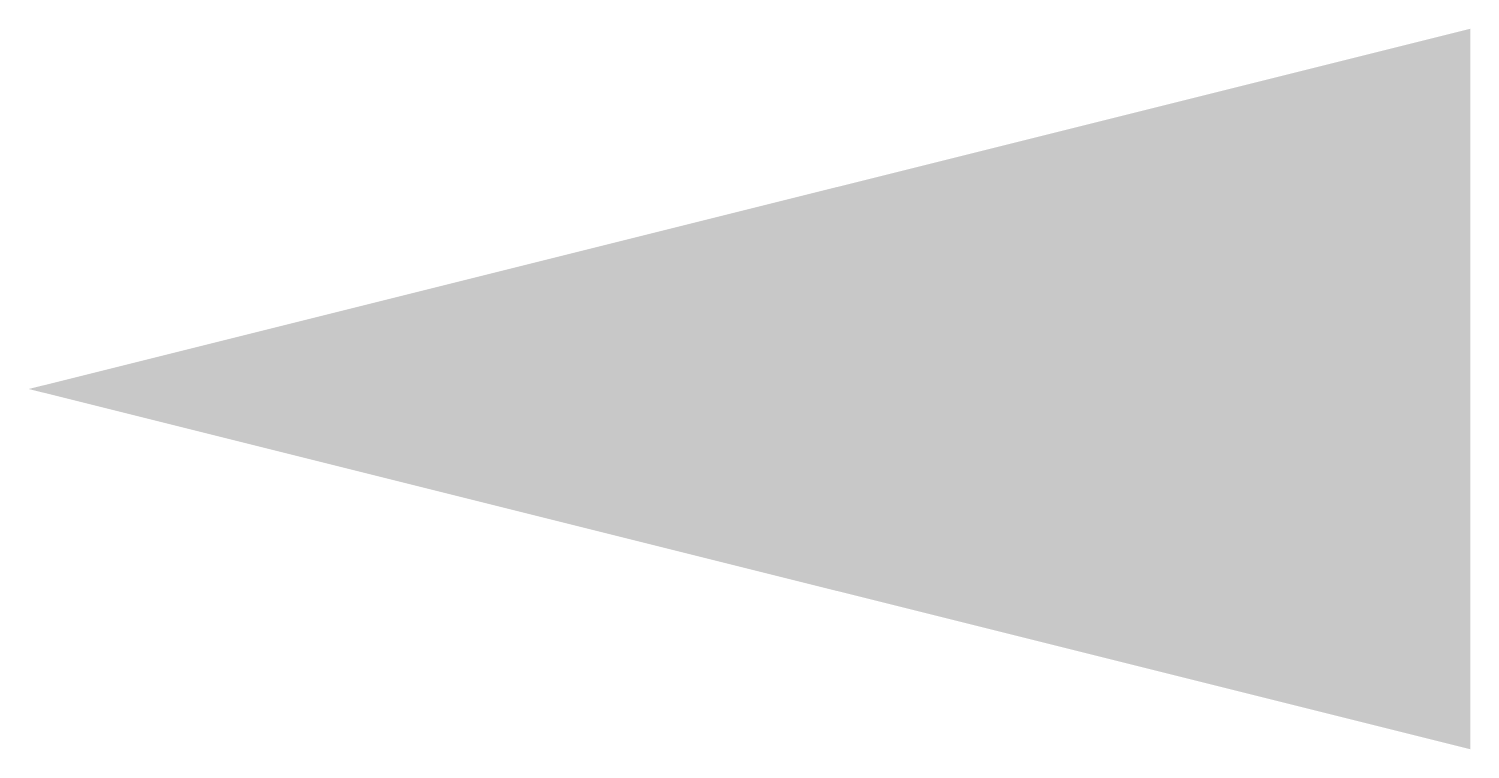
# Model space of a CAD drawing. Extents: x -1.89 to 0.61, y -0.62 to 0.62.
import ezdxf

# ---------------------------------------------------------------- set-up
doc = ezdxf.new("R2010")
doc.units = 0
doc.layers.get('0').update_dxf_attribs({"linetype": 'CONTINUOUS'})

msp = doc.modelspace()

# ---------------------------------------------------------------- linework, layer by layer
msp.add_solid([(0.61, 0.625), (0.61, -0.625), (-1.89, 0)])

doc.saveas('drawing.dxf')
